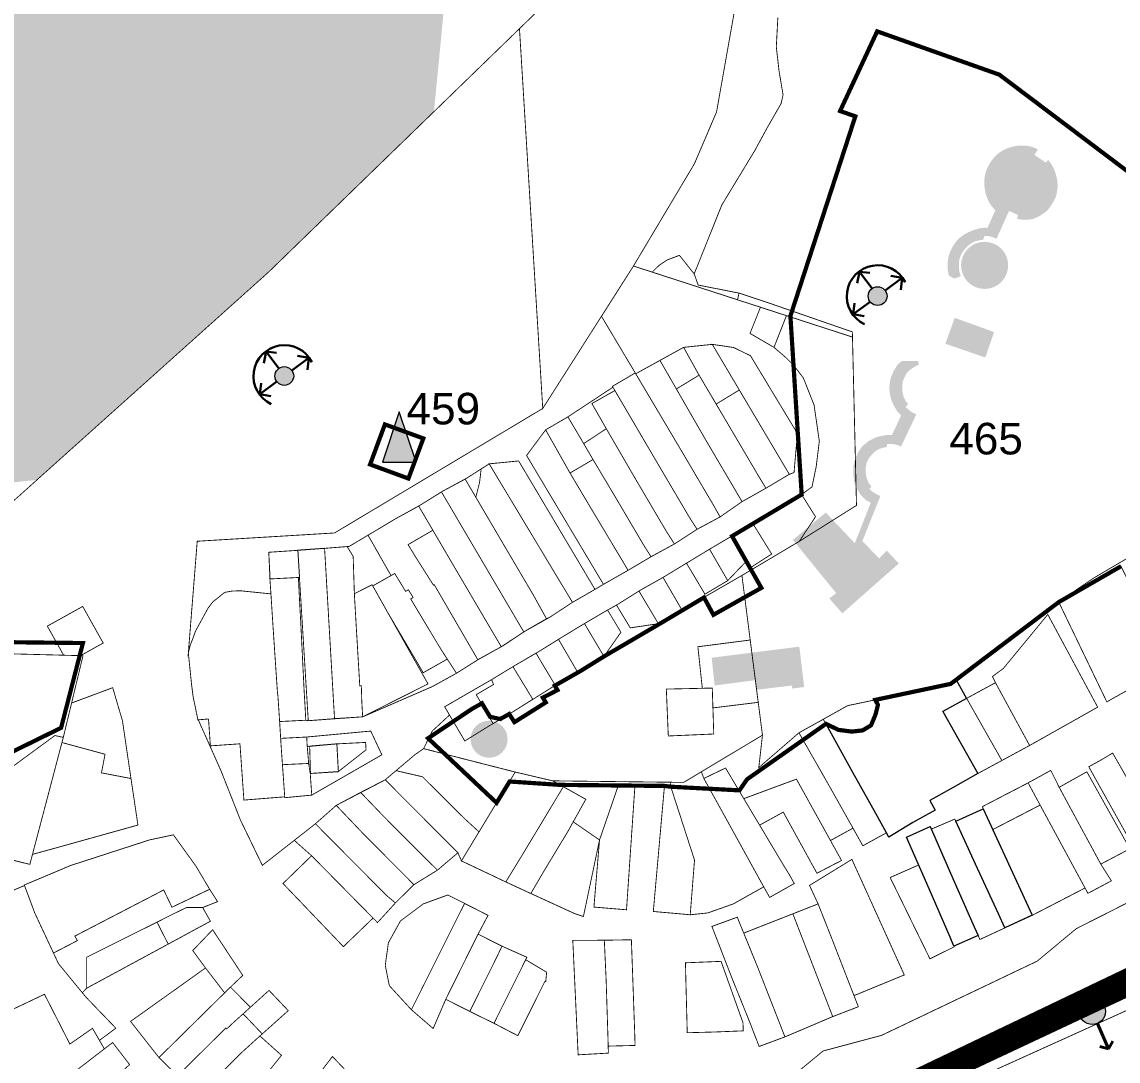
# Model space of a CAD drawing. Header units: millimetres. Extents: x 21689 to 31331, y 37531 to 43751.
# Drawn here: x 23250.9 to 23511.4, y 38583.7 to 38830.6 of the extents above; entities that cross this region are included whole.
import ezdxf

# ---------------------------------------------------------------- set-up
doc = ezdxf.new("R2010")
doc.units = ezdxf.units.MM
doc.linetypes.add('g5_084', pattern=[0.4, 0.2, -0.2])
for name, color, linetype, lineweight in [('0.15 - Видовые раскрытия', 22, 'Continuous', 9), ('00 границы ОКН', 1, 'Continuous', 40), ('00 номер ОКН', 7, 'Continuous', 15), ('00 Разраб границы', 5, 'g5_084', 50), ('CONTUR', 150, 'Continuous', 9)]:
    doc.layers.add(name, color=color, linetype=linetype, lineweight=lineweight)
doc.layers.add('00 Дороги', color=252, linetype='Continuous', lineweight=9, transparency=0.2)
doc.layers.add('00 ОКН', color=1, linetype='Continuous', lineweight=9, transparency=0.4)
doc.layers.add('00 Природный ландшафт', color=81, linetype='Continuous', lineweight=9, true_color=0xa9da90, transparency=0.4)
doc.styles.get("Standard").update_dxf_attribs({"font": 'arial.ttf'})
doc.linetypes.add('474_2', pattern='A,1,-0.5,[222,geobl2.shx,S=0.1,R=0,X=0,Y=0],-0.5,3', length=5)

# ---------------------------------------------------------------- blocks, each defined once
blk = doc.blocks.new('участки все')
at = {"layer": 'CONTUR', "const_width": 0.2}
for points in [[(297.73, 1246.2), (357.57, 1381.93), (518.13, 1402.56), (503.67, 1357.64), (488.71, 1192.74), (422.79, 1128.78), (342.36, 1056.62), (239.39, 1057.62), (122.38, 1058.27), (127.69, 1107.64), (297.73, 1246.2)], [(518.13, 1402.56), (547, 1356.76), (542.67, 1301.04), (529.22, 1267.97), (528.44, 1246.39), (523.67, 1227.36), (524.77, 1216.01), (533.91, 1193.28), (529.23, 1166.85), (523.96, 1154.51), (509.48, 1130.22), (487.93, 1096.38), (482.4, 1186.62), (488.71, 1192.74), (503.67, 1357.64), (518.13, 1402.56)], [(517.45, 1131.65), (520.4, 1132.76), (523.91, 1128.35), (524.86, 1125.7), (534.56, 1123.79), (534.21, 1122.2), (513.93, 1128.78), (515.59, 1130.4), (517.45, 1131.65)], [(548.86, 1064.79), (552.73, 1070.65), (549.44, 1075.93), (544.04, 1072.76), (538.52, 1069.62), (532.86, 1066.06), (527.56, 1062.94), (522.08, 1059.62), (516.51, 1056.23), (511.07, 1053.18), (510.79, 1052.99), (505.45, 1049.65), (508.73, 1044.25), (515.4, 1045.24), (515.88, 1045.31), (521.11, 1048.31), (526.68, 1051.76), (532.19, 1054.93), (535.25, 1056.7), (540.13, 1018.75), (521.4, 1007.53), (490.3, 1007.9), (481.39, 1009.99), (459.62, 1015.55), (457.54, 1014.1), (450.51, 1008.15), (444.67, 1005.15), (438.87, 1002.07), (433.92, 997.7), (428.9, 993.76), (421.31, 987.82), (416.08, 998.65), (411.52, 1010.2), (406.09, 1022.4), (408.49, 1022.6), (408.57, 1021.96), (408.96, 1016.21), (415.99, 1016.7), (416.93, 1003.33), (426.12, 1004.06), (426.63, 1004.09), (426.68, 1003.9), (433.05, 1004.51), (432.69, 1009.65), (439.38, 1010.11), (445.95, 1015.27), (445.85, 1017.03), (439.03, 1016.68), (432.58, 1016.1), (431.98, 1016.07), (431.96, 1016.26), (431.85, 1018.31), (425.66, 1017.99), (425.61, 1018.96), (425.41, 1021.99), (431.63, 1022.3), (432.24, 1022.19), (438.02, 1022.64), (445.15, 1023.11), (461.68, 1030.29), (467.43, 1033.46), (472.82, 1036.86), (478.57, 1040.03), (483.85, 1043.55), (489.66, 1046.81), (494.99, 1050.31), (500.34, 1053.39), (482.21, 1083.91), (475.2, 1083.22), (469.94, 1079.86), (464.02, 1076.65), (458.74, 1073.36), (452.99, 1070.19), (447.48, 1066.9), (441.96, 1063.61), (436.1, 1063.14), (429.77, 1062.67), (422.84, 1062.21), (423.11, 1055.87), (423.35, 1052.34), (422.96, 1052.36), (416.32, 1053.04), (415.94, 1053.05), (414.38, 1053.01), (414.04, 1052.98), (412.45, 1052.69), (412.13, 1052.49), (410.41, 1051.1), (409.59, 1050.48), (408.39, 1048.89), (408.21, 1048.56), (405.66, 1043.89), (405.47, 1043.57), (404.97, 1042.19), (404.87, 1041.9), (404.19, 1040.16), (403.73, 1038.3), (405.84, 1064.83), (438.47, 1066.8), (487.93, 1096.38), (509.48, 1130.22), (561.52, 1113.34), (562.47, 1073.35), (548.86, 1064.79)], [(501.89, 1118.27), (509.91, 1104.82), (510.02, 1104.62), (521.4, 1110.9), (528.21, 1111.61), (533.3, 1110.86), (537.29, 1108.9), (548.03, 1091.11), (548.33, 1089.21), (547.63, 1081.15), (546.51, 1080.74), (540.95, 1077.43), (535.28, 1074.24), (530.07, 1070.61), (524.6, 1067.67), (519.22, 1064.18), (513.66, 1061.15), (508.2, 1057.92), (502.35, 1054.59), (500.34, 1053.39), (494.99, 1050.31), (489.66, 1046.81), (483.42, 1043.29), (478.08, 1039.76), (472.51, 1036.67), (467.43, 1033.46), (461.68, 1030.29), (445.15, 1023.11), (438.46, 1022.64), (438.02, 1022.64), (432.24, 1022.19), (431.63, 1022.3), (425.41, 1021.99), (425.66, 1017.99), (431.85, 1018.31), (447.06, 1019.73), (449.71, 1014.09), (433.05, 1004.51), (426.68, 1003.9), (426.63, 1004.09), (426.12, 1004.06), (416.93, 1003.33), (415.99, 1016.7), (408.96, 1016.21), (408.57, 1021.96), (408.49, 1022.6), (406.09, 1022.4), (411.52, 1010.2), (416.08, 998.65), (421.31, 987.82), (428.9, 993.76), (433.92, 997.7), (438.87, 1002.07), (450.51, 1008.15), (457.54, 1014.1), (459.62, 1015.55), (461.7, 1019.75), (465.78, 1023.54), (464.62, 1025.49), (470.24, 1028.75), (475.77, 1031.94), (481.16, 1035.22), (486.8, 1038.5), (492.31, 1041.92), (497.84, 1045.27), (503.33, 1048.49), (505.45, 1049.65), (510.79, 1052.99), (511.07, 1053.18), (516.51, 1056.23), (522.08, 1059.62), (527.56, 1062.94), (532.86, 1066.06), (538.52, 1069.62), (544.04, 1072.76), (549.44, 1075.93), (551.91, 1077.76), (552.9, 1082.57), (553.64, 1088.61), (552.39, 1097.21), (549.86, 1103.6), (547.62, 1106.54), (545.66, 1108.51), (542.87, 1110.9), (537.17, 1114.21), (539.66, 1120.43), (509.48, 1130.22), (501.89, 1118.27)], [(539.66, 1120.43), (537.17, 1114.21), (542.87, 1110.9), (545.83, 1118.43), (539.66, 1120.43)], [(484.09, 1085.2), (488.62, 1091.3), (493.91, 1094.38), (504.6, 1101.43), (504.48, 1101.63), (509.91, 1104.82), (510.02, 1104.62), (521.4, 1110.9), (528.21, 1111.61), (546.51, 1080.74), (540.95, 1077.43), (535.28, 1074.24), (530.07, 1070.61), (524.6, 1067.67), (519.22, 1064.18), (513.66, 1061.15), (508.2, 1057.92), (502.35, 1054.59), (484.09, 1085.2)], [(521.4, 1110.9), (528.21, 1111.61), (534.63, 1100.77), (529.14, 1097.42), (525.07, 1104.29), (521.4, 1110.9)], [(528.21, 1111.61), (534.63, 1100.77), (546.51, 1080.74), (547.63, 1081.15), (548.33, 1089.21), (548.03, 1091.11), (537.29, 1108.9), (533.3, 1110.86), (528.21, 1111.61)], [(510.02, 1104.62), (521.17, 1085.83), (528.33, 1073.67), (530.07, 1070.61), (535.28, 1074.24), (533.74, 1076.86), (526.58, 1089.02), (519.68, 1101.01), (515.78, 1107.8), (510.02, 1104.62)], [(524.6, 1067.67), (522.82, 1070.43), (515.65, 1082.59), (504.48, 1101.63), (509.91, 1104.82), (521.17, 1085.83), (528.33, 1073.67), (530.07, 1070.61), (524.6, 1067.67)], [(525.07, 1104.29), (532.15, 1092.3), (539.31, 1080.14), (540.95, 1077.43), (535.28, 1074.24), (533.74, 1076.86), (526.58, 1089.02), (519.68, 1101.01), (525.07, 1104.29)], [(524.6, 1067.67), (522.82, 1070.43), (515.65, 1082.59), (505.07, 1100.64), (499.61, 1097.54), (503.03, 1091.57), (510.13, 1079.34), (517.3, 1067.18), (519.22, 1064.18), (524.6, 1067.67)], [(529.14, 1097.42), (534.63, 1100.77), (546.51, 1080.74), (540.95, 1077.43), (539.31, 1080.14), (532.15, 1092.3), (529.14, 1097.42)], [(488.62, 1091.3), (493.91, 1094.38), (497.66, 1088.03), (499.87, 1084.24), (494.41, 1081.04), (488.62, 1091.3)], [(450.43, 1092.6), (459.56, 1089.27), (456.03, 1079.73), (446.92, 1083.08), (450.43, 1092.6)], [(497.66, 1088.03), (499.87, 1084.24), (504.7, 1076.14), (511.87, 1063.98), (513.66, 1061.15), (519.22, 1064.18), (517.3, 1067.18), (510.13, 1079.34), (503.03, 1091.57), (497.66, 1088.03)], [(475.2, 1083.22), (482.21, 1083.91), (500.34, 1053.39), (494.99, 1050.31), (475.2, 1083.22)], [(499.87, 1084.24), (494.41, 1081.04), (499.23, 1072.93), (506.47, 1060.83), (508.2, 1057.92), (513.66, 1061.15), (511.87, 1063.98), (504.7, 1076.14), (499.87, 1084.24)], [(472.04, 1075.28), (472.92, 1078.83), (473.3, 1082.01), (475.2, 1083.22), (494.99, 1050.31), (489.66, 1046.81), (488.82, 1046.42), (485.68, 1052.07), (478.56, 1064.17), (472.04, 1075.28)], [(463.87, 1076.54), (464.02, 1076.65), (469.5, 1079.59), (478.56, 1064.17), (485.68, 1052.07), (488.82, 1046.42), (483.85, 1043.55), (483.42, 1043.29), (480.17, 1048.82), (473.05, 1060.93), (463.87, 1076.54)], [(458.46, 1073.18), (458.74, 1073.36), (463.87, 1076.54), (473.05, 1060.93), (480.17, 1048.82), (483.42, 1043.29), (478.57, 1040.03), (478.08, 1039.76), (474.67, 1045.55), (467.55, 1057.66), (458.46, 1073.18)], [(451.39, 1057.53), (451.9, 1056.68), (452.77, 1057.17), (455.35, 1052.92), (456, 1053.3), (457.03, 1051.67), (457.14, 1051.47), (456.55, 1051.13), (463.78, 1039.1), (467.43, 1033.46), (472.51, 1036.67), (469.2, 1042.37), (462.13, 1054.54), (461.94, 1054.43), (457.61, 1061.28), (455.94, 1064.03), (461.82, 1067.44), (458.46, 1073.18), (452.99, 1070.19), (447.48, 1066.9), (446.42, 1066.27), (451.39, 1057.53)], [(532.86, 1066.06), (536.37, 1060.16), (537.41, 1058.64), (542.32, 1061.79), (537.77, 1069.15), (532.86, 1066.06)], [(455.94, 1064.03), (461.82, 1067.44), (467.55, 1057.66), (474.67, 1045.55), (478.08, 1039.76), (472.82, 1036.86), (472.51, 1036.67), (469.2, 1042.37), (462.13, 1054.54), (461.94, 1054.43), (457.61, 1061.28), (455.94, 1064.03)], [(527.56, 1062.94), (532.86, 1066.06), (536.37, 1060.16), (531.88, 1055.47), (527.56, 1062.94)], [(422.84, 1062.21), (429.77, 1062.67), (430.16, 1056.24), (429.87, 1056.22), (423.16, 1055.87), (422.84, 1062.21)], [(422.84, 1062.21), (429.77, 1062.67), (430.16, 1056.24), (429.87, 1056.22), (430.05, 1052.7), (430.52, 1043.85), (431.23, 1029.45), (431.43, 1026.05), (431.63, 1022.3), (425.41, 1021.99), (425.3, 1023.8), (425.03, 1027.78), (425.02, 1028.03), (424.88, 1029.14), (423.92, 1043.48), (423.86, 1044.34), (423.35, 1052.34), (423.11, 1055.87), (422.84, 1062.21)], [(432.22, 1022.19), (438.46, 1022.64), (436.1, 1063.17), (429.73, 1062.72), (432.22, 1022.19)], [(436.1, 1063.14), (441.45, 1063.57), (442.89, 1061.25), (443.17, 1052.36), (443.62, 1044.58), (444.46, 1030.47), (444.83, 1030.48), (444.94, 1026.8), (445.03, 1025.13), (445.15, 1023.11), (438.46, 1022.68), (436.1, 1063.14)], [(522.08, 1059.62), (527.56, 1062.94), (531.88, 1055.47), (526.47, 1052.26), (522.08, 1059.62)], [(636.86, 1034.96), (632.17, 1032.4), (624.38, 1028.04), (621.95, 1026.66), (610.53, 1050.37), (625.33, 1058.89), (636.86, 1034.96)], [(423.92, 1043.48), (424.88, 1029.14), (425.02, 1028.03), (425.03, 1027.78), (425.3, 1023.8), (425.41, 1021.99), (431.63, 1022.3), (431.43, 1026.05), (431.23, 1029.45), (430.52, 1043.85), (430.05, 1052.7), (429.87, 1056.22), (423.11, 1055.87), (423.35, 1052.34), (423.86, 1044.34), (423.92, 1043.48)], [(447.54, 1054.22), (451.1, 1047.89), (458.37, 1035.58), (459.51, 1033.58), (465.26, 1036.83), (463.78, 1039.1), (456.55, 1051.13), (457.14, 1051.47), (457.03, 1051.67), (456, 1053.3), (455.35, 1052.92), (452.77, 1057.17), (451.9, 1056.68), (447.54, 1054.22)], [(510.79, 1052.99), (511.07, 1053.18), (516.51, 1056.23), (521.11, 1048.31), (515.88, 1045.31), (515.4, 1045.24), (510.79, 1052.99)], [(423.35, 1052.34), (423.86, 1044.34), (423.92, 1043.48), (424.88, 1029.14), (425.02, 1028.03), (425.03, 1027.78), (425.3, 1023.8), (425.61, 1018.96), (425.8, 1015.8), (426.63, 1004.09), (426.12, 1004.06), (416.93, 1003.33), (415.99, 1016.7), (408.96, 1016.21), (408.57, 1021.96), (408.49, 1022.6), (405.99, 1022.39), (405.93, 1022.75), (404.94, 1027.53), (404.86, 1027.91), (404.47, 1031.02), (403.76, 1037.93), (403.73, 1038.3), (404.19, 1040.16), (404.87, 1041.9), (404.97, 1042.19), (405.47, 1043.57), (405.66, 1043.89), (408.21, 1048.56), (408.39, 1048.89), (409.59, 1050.48), (410.41, 1051.1), (412.13, 1052.49), (412.45, 1052.69), (414.04, 1052.98), (414.41, 1053.01), (415.94, 1053.05), (416.32, 1053.04), (422.96, 1052.36), (423.35, 1052.34)], [(444.46, 1030.47), (444.83, 1030.48), (444.94, 1026.8), (445.03, 1025.13), (445.15, 1023.11), (460.67, 1030.94), (457.99, 1035.67), (451.1, 1047.89), (447.39, 1054.48), (443.17, 1052.36), (443.62, 1044.58), (444.46, 1030.47)], [(378.63, 1049.34), (370.23, 1044.66), (374.1, 1037.75), (378.12, 1037.65), (383.5, 1040.65), (378.63, 1049.34)], [(503.33, 1048.49), (506.5, 1043.21), (502.48, 1037.46), (496.99, 1034.04), (491.36, 1030.88), (485.74, 1027.36), (480.46, 1024.07), (474.93, 1020.79), (469.42, 1017.38), (464.62, 1025.49), (470.25, 1028.76), (475.77, 1031.94), (481.16, 1035.22), (486.8, 1038.5), (492.31, 1041.92), (497.84, 1045.27), (503.33, 1048.49)], [(497.84, 1045.27), (503.33, 1048.49), (506.5, 1043.21), (502.48, 1037.46), (497.84, 1045.27)], [(566.86, 1027.13), (584.84, 1030.9), (586.15, 1031.91), (588.64, 1027.5), (595.49, 1031.22), (594.76, 1032.68), (597.38, 1034.62), (607.92, 1047.43), (619.77, 1025.41), (603.6, 1016.3), (597.01, 1012.73), (591.32, 1009.64), (585.44, 1006.31), (579.94, 1003.24), (581.17, 1000.97), (575.9, 997.98), (570.18, 994.52), (569.59, 995.56), (567.05, 1000.12), (561.62, 1009.88), (555.25, 1021.33), (558.17, 1020.02), (561.17, 1019.53), (563.85, 1019.87), (565.91, 1021.03), (566.94, 1023.56), (567.54, 1025.89), (566.86, 1027.13)], [(491.68, 1041.51), (492.31, 1041.92), (497.84, 1045.27), (502.48, 1037.46), (496.99, 1034.04), (496.26, 1033.65), (491.68, 1041.51)], [(355.75, 1006.71), (372.03, 1018.67), (374.02, 1018.23), (378.7, 1037.63), (312.83, 1039.36), (298.11, 1039.89), (279.52, 1033.78), (260.48, 1024.65), (244.06, 1017.34), (228.42, 1013.41), (220.2, 1002.73), (234.21, 996.35), (251.66, 989.58), (262.09, 986.07), (262.33, 986.29), (276.54, 981.5), (287.11, 984.43), (296.21, 989.21), (314.88, 990.91), (329.98, 996.71), (355.75, 1006.71)], [(486.33, 1038.24), (486.8, 1038.5), (491.68, 1041.51), (496.26, 1033.65), (491.36, 1030.88), (490.89, 1030.6), (486.33, 1038.24)], [(524.79, 1039.76), (525.84, 1029.89), (528.21, 1029.94), (528.35, 1025.23), (539.12, 1026.55), (537.22, 1041.36), (524.79, 1039.76)], [(480.85, 1035.03), (481.16, 1035.22), (486.33, 1038.24), (490.89, 1030.6), (485.74, 1027.36), (485.56, 1027.28), (480.85, 1035.03)], [(475.77, 1031.94), (480.85, 1035.03), (485.56, 1027.28), (480.46, 1024.07), (476.12, 1021.49), (472.13, 1028.38), (476.25, 1030.8), (475.77, 1031.94)], [(555.25, 1021.33), (558.17, 1020.02), (561.17, 1019.53), (563.85, 1019.87), (565.91, 1021.03), (566.94, 1023.56), (567.54, 1025.89), (566.86, 1027.13), (584.84, 1030.9), (586.15, 1031.91), (588.64, 1027.5), (582.95, 1024.41), (591.32, 1009.64), (585.44, 1006.31), (579.94, 1003.24), (581.17, 1000.97), (575.9, 997.98), (570.18, 994.52), (569.59, 995.56), (567.05, 1000.12), (561.62, 1009.88), (555.25, 1021.33)], [(595.49, 1031.22), (603.6, 1016.3), (597.01, 1012.73), (588.64, 1027.5), (595.49, 1031.22)], [(373.7, 1017), (374.02, 1018.23), (375.99, 1026.39), (385.76, 1030.03), (388.07, 1022.19), (390.1, 1008.45), (383.09, 1009.8), (383.94, 1014.22), (373.7, 1017)], [(528.56, 1019.03), (517.76, 1018.56), (517.29, 1029.7), (528.21, 1029.94), (528.56, 1019.03)], [(597.01, 1012.73), (591.32, 1009.64), (582.95, 1024.41), (588.64, 1027.5), (597.01, 1012.73)], [(563.98, 992.47), (561.43, 997.04), (555.96, 1006.76), (548.8, 1019.32), (554.58, 1022.53), (561.62, 1009.88), (567.05, 1000.12), (569.59, 995.56), (563.98, 992.47)], [(366.07, 988.05), (359.28, 989.73), (355.75, 1006.71), (372.03, 1018.67), (374.02, 1018.23), (366.07, 988.05)], [(431.96, 1016.26), (432.23, 1013.13), (432.31, 1012.03), (426.09, 1011.74), (425.8, 1015.8), (425.66, 1017.99), (431.85, 1018.31), (431.96, 1016.26)], [(425.66, 1017.99), (431.85, 1018.31), (431.96, 1016.26), (432.23, 1013.13), (432.31, 1012.03), (432.69, 1009.65), (433.05, 1004.51), (426.68, 1003.9), (426.63, 1004.09), (426.09, 1011.74), (425.8, 1015.8), (425.66, 1017.99)], [(525.61, 1010.05), (540.13, 1018.75), (539.26, 1011.05), (548.8, 1019.32), (555.96, 1006.76), (561.43, 997.04), (561.64, 996.66), (556.29, 993.72), (550.85, 1003.53), (548.2, 1008.3), (535.7, 1003.67), (531.36, 1010.95), (526.21, 1008.47), (525.61, 1010.05)], [(366.7, 990.43), (373.7, 1017), (383.94, 1014.22), (383.09, 1009.8), (390.1, 1008.45), (391.75, 997.4), (373.17, 992.21), (366.7, 990.43)], [(432.75, 1009.65), (439.37, 1010.06), (439, 1016.7), (432.55, 1016.16), (432.75, 1009.65)], [(439.03, 1016.68), (445.85, 1017.03), (445.95, 1015.27), (439.38, 1010.11), (439.03, 1016.68)], [(453.08, 1010.32), (457.54, 1014.1), (459.62, 1015.55), (481.39, 1009.99), (472.78, 995.78), (469.45, 998.83), (459.35, 1008.87), (453.08, 1010.32)], [(634.26, 994.91), (628.59, 991.66), (620.61, 1005.94), (617.66, 1011.24), (620.65, 1012.9), (623.33, 1014.5), (626.35, 1009.23), (634.26, 994.91)], [(426.09, 1011.74), (432.31, 1012.03), (432.69, 1009.65), (433.05, 1004.51), (426.68, 1003.9), (426.63, 1004.09), (426.09, 1011.74)], [(541.84, 980.2), (539.35, 984.66), (534, 994.37), (526.21, 1008.47), (531.36, 1010.95), (538.02, 999.77), (539.46, 997.37), (545.08, 987.94), (545.26, 987.64), (546.49, 985.65), (547.69, 983.51), (541.84, 980.2)], [(620.51, 988.12), (611.89, 1004.03), (610.63, 1006.37), (608.63, 1010.38), (603.25, 1007.42), (606.1, 1002.14), (616.77, 982.44), (617.45, 981.17), (623.03, 984.14), (620.51, 988.12)], [(444.67, 1005.15), (449.92, 999.67), (460.06, 989.49), (462.92, 986.69), (467.77, 990.8), (464.59, 994), (454.46, 1004.18), (450.51, 1008.15), (444.67, 1005.15)], [(453.08, 1010.32), (459.35, 1008.87), (469.45, 998.83), (472.78, 995.78), (468.61, 988.88), (467.77, 990.8), (464.59, 994), (454.46, 1004.18), (450.51, 1008.15), (453.08, 1010.32)], [(490.3, 1007.9), (492.83, 1006.51), (488.47, 999.26), (482.72, 989.72), (479.15, 983.88), (468.61, 988.88), (481.39, 1009.99), (490.3, 1007.9)], [(518.21, 1007.57), (521.4, 1007.53), (525.61, 1010.05), (526.21, 1008.47), (534, 994.37), (539.35, 984.66), (540.43, 982.72), (533.21, 978.66), (527.16, 976.52), (522.97, 976.08), (523.99, 989.07), (518.35, 1006.5), (518.21, 1007.57)], [(548.2, 1008.3), (550.85, 1003.53), (556.29, 993.72), (558.92, 988.98), (553.07, 985.95), (545.08, 1000.47), (539.46, 997.37), (538.02, 999.77), (535.7, 1003.67), (548.2, 1008.3)], [(620.51, 988.12), (611.89, 1004.03), (610.63, 1006.37), (617.2, 1010.05), (618.62, 1007.52), (619.44, 1006.04), (627.42, 991.76), (625.8, 990.9), (620.51, 988.12)], [(438.87, 1002.07), (444.67, 1005.15), (449.92, 999.67), (460.06, 989.49), (462.92, 986.69), (457.3, 983.22), (455.56, 985.01), (445.42, 995.19), (438.87, 1002.07)], [(492.83, 1006.51), (488.47, 999.26), (482.72, 989.72), (479.15, 983.88), (485.1, 981.13), (488.19, 986.42), (493.95, 995.96), (495.17, 998.16), (498.16, 1003.51), (492.83, 1006.51)], [(507.83, 977.26), (500.09, 977.91), (501.42, 993.85), (506.03, 1007.22), (509.85, 1006.97), (507.83, 977.26)], [(523.99, 989.07), (522.97, 976.08), (514.2, 976.86), (516.85, 1006.7), (518.35, 1006.5), (523.99, 989.07)], [(606.1, 1002.14), (594.87, 996.33), (592.59, 1001.28), (592.38, 1001.77), (603.25, 1007.42), (606.1, 1002.14)], [(433.92, 997.7), (440.88, 990.68), (451.01, 980.49), (452.93, 978.9), (457.3, 983.22), (455.56, 985.01), (445.42, 995.19), (438.87, 1002.07), (433.92, 997.7)], [(604.24, 975.95), (597.73, 972.96), (596.19, 976.31), (590.76, 988.13), (586.07, 998.28), (592.59, 1001.28), (604.24, 975.95)], [(606.1, 1002.14), (616.77, 982.44), (604.24, 975.95), (594.87, 996.33), (606.1, 1002.14)], [(433.92, 997.7), (440.88, 990.68), (451.01, 980.49), (452.93, 978.9), (448.67, 974.22), (447.62, 975.3), (446.74, 976.18), (436.61, 986.46), (433.01, 990.1), (428.9, 993.76), (433.92, 997.7)], [(495.17, 998.16), (493.95, 995.96), (488.19, 986.42), (485.1, 981.13), (495.59, 976.32), (497.59, 975.67), (501.42, 993.85), (495.17, 998.16)], [(580.27, 996.44), (585.8, 998.8), (586.07, 998.28), (590.76, 988.13), (596.21, 976.26), (597.73, 972.96), (591.79, 970.21), (591.36, 971.17), (590.28, 973.66), (588.44, 977.8), (585.4, 984.73), (580.27, 996.44)], [(375.78, 987.79), (394.5, 993.86), (400.18, 995.07), (405.56, 987.6), (408.79, 982.14), (399.84, 977.87), (397.87, 981.97), (376.76, 971.01), (377.37, 969.94), (371.69, 966.99), (367.24, 976.51), (364.75, 983.15), (375.78, 987.79)], [(574.32, 994.53), (580, 997.04), (585.4, 984.73), (590.46, 973.2), (591.36, 971.17), (585.64, 968.6), (584.76, 970.73), (579.72, 982.23), (574.32, 994.53)], [(447.62, 975.3), (446.74, 976.18), (436.61, 986.46), (433.01, 990.1), (426.22, 983.51), (440.57, 968.5), (447.62, 975.3)], [(551.31, 983.05), (561.38, 989.24), (573.83, 961.78), (561.89, 956.87), (560.73, 959.81), (556.68, 970.24), (553.35, 978.66), (551.31, 983.05)], [(570.47, 984.93), (579.92, 965.61), (585.69, 968.46), (585.64, 968.6), (577.22, 987.9), (570.47, 984.93)], [(343.62, 974.18), (364.8, 983.02), (367.24, 976.51), (371.69, 966.99), (372.87, 964.46), (378.54, 957.56), (379.43, 956.48), (386.5, 949.13), (382.61, 946.23), (380.96, 949.1), (375.58, 945.36), (369.55, 957.19), (353.11, 949.38), (351.68, 952.87), (344.82, 969.92), (343.62, 974.18)], [(376.76, 971.01), (397.87, 981.97), (399.84, 977.87), (408.79, 982.14), (410.68, 979.2), (407.13, 977.8), (403.3, 977.8), (400.52, 976.46), (396.28, 974.33), (379.59, 966), (379.57, 958.63), (378.54, 957.56), (372.87, 964.46), (371.69, 966.99), (377.37, 969.94), (376.76, 971.01)], [(456.72, 953.52), (459.36, 958.81), (465.78, 971.63), (469.36, 978.78), (465.37, 980.78), (459.52, 978.65), (454.12, 974.6), (451.26, 969.43), (450.51, 964.06), (451.49, 959.22), (456.72, 953.52)], [(407.13, 977.8), (408.98, 974.55), (398.94, 969.11), (396.28, 974.33), (400.52, 976.46), (403.3, 977.8), (407.13, 977.8)], [(461.89, 949.05), (464.89, 956), (471.27, 968.88), (472.57, 971.48), (474.93, 975.94), (469.36, 978.78), (465.78, 971.63), (459.36, 958.81), (456.72, 953.52), (461.89, 949.05)], [(560.73, 959.81), (556.68, 970.24), (553.35, 978.66), (547.37, 976.31), (547.44, 976.08), (556.82, 951.88), (562.91, 954.23), (560.73, 959.81)], [(398.94, 969.11), (396.28, 974.33), (379.59, 966), (379.57, 958.63), (398.94, 969.11)], [(539.34, 944.79), (537.11, 950.56), (532.93, 960.92), (528.12, 973.31), (534.14, 975.5), (539.09, 963.38), (545.47, 947.06), (539.34, 944.79)], [(535.69, 971.73), (547.37, 976.31), (547.44, 976.08), (556.82, 951.88), (545.47, 947.06), (539.09, 963.38), (535.69, 971.73)], [(404.77, 967.58), (409.5, 972.52), (416.66, 961.67), (413.74, 958.89), (412.35, 957.53), (407.81, 963.44), (404.77, 967.58)], [(470.59, 953.11), (477.01, 966), (478.24, 968.62), (472.57, 971.48), (471.27, 968.88), (464.89, 956), (470.59, 953.11)], [(495.07, 970), (502.56, 970.03), (502.99, 960.63), (503.41, 947.39), (503.52, 943.21), (496.34, 942.8), (495.07, 970)], [(502.56, 970.03), (502.99, 960.63), (503.41, 947.39), (503.48, 944.87), (509.86, 945.03), (509.79, 947.72), (509.33, 960.74), (508.99, 970.14), (502.56, 970.03)], [(482.76, 963.15), (476.34, 950.29), (470.59, 953.11), (477.01, 966), (478.24, 968.62), (484.15, 965.98), (482.76, 963.15)], [(482.76, 963.15), (476.34, 950.29), (482.01, 947.35), (488.43, 960.23), (488.64, 960.18), (488.86, 962.43), (483.89, 965.39), (482.76, 963.15)], [(522.26, 948.05), (521.92, 961.07), (521.84, 964.66), (522.24, 964.68), (530.3, 965.01), (535.5, 950.43), (535.58, 948.5), (528.93, 948.23), (522.26, 948.05)], [(412.35, 957.53), (407.81, 963.44), (390, 950.74), (396.74, 942.16), (412.35, 957.53)], [(413.74, 958.89), (412.35, 957.53), (409.51, 954.73), (398.09, 943.48), (396.74, 942.16), (401.2, 937.76), (402.48, 939.12), (412.63, 949.16), (412.84, 948.94), (413.99, 950.05), (416.74, 952.54), (418.47, 954.11), (413.74, 958.89)], [(353.11, 949.38), (369.55, 957.19), (375.58, 945.36), (380.96, 949.1), (382.61, 946.23), (383.78, 944.22), (364.84, 929.63), (361.72, 928.35), (358.21, 936.86), (353.11, 949.38)], [(416.74, 952.54), (421.29, 947.77), (427.47, 953.3), (422.9, 958.11), (416.74, 952.54)], [(416.74, 952.54), (413.99, 950.05), (412.84, 948.94), (412.63, 949.16), (402.48, 939.12), (401.2, 937.77), (406.17, 933.16), (406.72, 933.71), (416.12, 943.09), (417.29, 944.16), (420.73, 947.28), (421.29, 947.77), (416.74, 952.54)], [(389.77, 940.48), (369.92, 922.79), (364.84, 929.63), (385.74, 945.72), (389.77, 940.48)], [(420.73, 947.28), (425.86, 942.69), (421.05, 936.68), (429.03, 930.64), (437.96, 942.4), (442.71, 937.43), (442.06, 936.63), (436, 928.33), (427.38, 916.54), (426.89, 915.85), (426.27, 914.97), (420.18, 918.96), (411.85, 925.24), (405.25, 932.24), (416.12, 943.09), (420.73, 947.28)]]:
    blk.add_lwpolyline(points, close=True, dxfattribs=at)
for points in [[(543.79, 1189.25), (543.42, 1182.3), (544.08, 1176.5), (545.03, 1170.89), (544.55, 1168.8), (541.32, 1163.19), (538.37, 1157.76), (530.47, 1144.72), (523.91, 1128.35), (524.86, 1125.7), (534.56, 1123.79), (541.99, 1121.32), (561.49, 1114.57), (562.47, 1073.35), (548.86, 1064.79), (535.25, 1056.7), (540.13, 1018.75), (539.26, 1011.05), (548.8, 1019.32), (548.8, 1019.32), (554.58, 1022.53), (560.34, 1025.76), (584.84, 1030.9), (606.46, 1047.72), (618.89, 1056.13), (637.3, 1066.95)], [(544.09, 935.08), (554.52, 943.71), (568.42, 947.42), (605.4, 965.06), (614.71, 972.79), (639.14, 985.15)], [(660.35, 968.58), (574.25, 929.64), (565.25, 923.65), (554.26, 915.64), (554.67, 907.34), (543.87, 886.22), (522.9, 853.86), (505.5, 834.28), (503.57, 836.11), (501.44, 833.93), (503.36, 832.06), (489.23, 812.28), (475.65, 798.03), (463.67, 796.94), (451.89, 794.9), (441.42, 797.78), (421.61, 809.9), (402.86, 823.02), (399.27, 817.78), (387.58, 824.53), (378.47, 830.45), (370.5, 835.58), (362.1, 842.19)], [(631.17, 871.83), (616.79, 869.55), (614.55, 869.31), (597.78, 865.09), (597.6, 865.77), (586.26, 863.4), (582.87, 862.46), (581, 861.33), (575.52, 868.26), (573.95, 867.02), (579.27, 860.29), (574.88, 857.64), (567.87, 852.22), (563.08, 848.64), (560.11, 846.15), (559.77, 851.94), (558.96, 869.31), (556.49, 869.19), (555.55, 886.09), (555.26, 895.56), (554.26, 915.64), (565.25, 923.65), (574.25, 929.64), (660.35, 968.58)]]:
    blk.add_lwpolyline(points, dxfattribs=at)
blk = doc.blocks.new('трасса вид раскр')
at = {"layer": '0.15 - Видовые раскрытия', "transparency": 33554687}
h = blk.add_hatch(color=256, dxfattribs=at)
h.dxf.hatch_style = 1
h.paths.add_polyline_path([(-2.77, -1.43, 1), (2.77, 1.43, 1)])
at = {"layer": '0.15 - Видовые раскрытия', "lineweight": 40}
for p, q in [((1.42, -2.78), (4.42, -8.62)), ((4.42, -8.62), (5.3, -6.7)), ((4.42, -8.62), (2.35, -8.22))]:
    blk.add_line(p, q, dxfattribs=at)
at = {"layer": '0.15 - Видовые раскрытия'}
blk.add_circle((0, 0), 3.12, dxfattribs=at)

msp = doc.modelspace()

# ---------------------------------------------------------------- hatches: boundary and pattern name
at = {"layer": '0.15 - Видовые раскрытия', "transparency": 33554687}
h = msp.add_hatch(color=256, dxfattribs=at)
h.dxf.hatch_style = 1
h.paths.add_polyline_path([(23452.91, 38767.22, 1), (23455.57, 38763.65, 1)])
h = msp.add_hatch(color=256, dxfattribs=at)
h.dxf.hatch_style = 1
h.paths.add_polyline_path([(23311.95, 38748.24, 1), (23314.61, 38744.66, 1)])
at = {"layer": '00 ОКН'}
h = msp.add_hatch(color=222, dxfattribs=at)
h.dxf.hatch_style = 1
h.paths.add_polyline_path([(23481.7, 38788.87), (23491.32, 38784.05), (23496.63, 38794.1), (23486.97, 38798.98), (23485.79, 38796.63), (23484.13, 38797.51), (23481.21, 38792.01), (23482.88, 38791.2)], flags=16)
h.paths.add_polyline_path([(23436.19, 38704.95), (23434.13, 38707.52), (23441.95, 38714.02), (23443.39, 38712.45), (23449.38, 38706.13), (23450.58, 38707.24), (23454.63, 38703.1), (23456.4, 38704.97), (23459.27, 38701.91), (23445.85, 38690.05), (23442.76, 38693.6), (23444.4, 38694.85)])
h.paths.add_polyline_path([(23435.81, 38680.78), (23436.79, 38672.56), (23433.96, 38672.18), (23433.87, 38672.92), (23425.4, 38671.88), (23425.1, 38674.17), (23419.37, 38673.42), (23415.53, 38672.92), (23414.82, 38679.51), (23435.64, 38682.14)])
edge = h.paths.add_edge_path()
edge.add_arc((23494.89, 38811.63), 28.8, 247.2277, 249.8527)
edge.add_line((23484.97, 38784.59), (23485.52, 38785.68))
edge.add_line((23485.52, 38785.68), (23487.61, 38784.65))
edge.add_line((23487.61, 38784.65), (23487.38, 38783.83))
edge.add_arc((23490.25, 38795.49), 12.01, 256.1534, 257.718)
edge.add_arc((23489.19, 38790.27), 6.69, 257.0893, 265.5038)
edge.add_arc((23489.33, 38792.38), 8.8, 265.6959, 274.2759)
edge.add_arc((23489.49, 38790.4), 6.82, 274.1607, 279.6948)
edge.add_arc((23489.77, 38788.79), 5.18, 279.652, 294.0931)
edge.add_arc((23488.59, 38791.52), 8.15, 293.8251, 298.4443)
edge.add_arc((23485.25, 38797.66), 15.14, 298.4974, 303.5136)
edge.add_arc((23489.55, 38791.11), 7.3, 303.7597, 308.9241)
edge.add_arc((23490.95, 38789.35), 5.06, 309.0199, 327.5066)
edge.add_arc((23464.21, 38806.9), 37.04, 326.8428, 328.8844)
edge.add_arc((23486.51, 38793.44), 11, 328.8841, 332.3022)
edge.add_arc((23491, 38791.11), 5.94, 332.0715, 344.6865)
edge.add_arc((23489.64, 38791.47), 7.34, 344.7856, 352.503)
edge.add_arc((23487.56, 38791.71), 9.44, 352.7111, 370.6874)
edge.add_arc((23488.3, 38791.93), 8.66, 10.1765, 25.3668)
edge.add_arc((23486.63, 38791.06), 10.55, 25.7277, 34.6364)
edge.add_arc((23470.53, 38780.08), 30.03, 34.4198, 36.2959)
edge.add_line((23494.74, 38797.86), (23494.27, 38797.14))
edge.add_line((23494.27, 38797.14), (23491.49, 38798.97))
edge.add_line((23491.49, 38798.97), (23492.34, 38800.29))
edge.add_arc((23484.41, 38783.52), 18.55, 64.7129, 66.072)
edge.add_arc((23487.38, 38790.43), 11.03, 65.6075, 70.1909)
edge.add_arc((23488.79, 38794.46), 6.76, 69.824, 84.7581)
edge.add_arc((23488.61, 38791.28), 9.94, 85.4408, 108.3026)
edge.add_arc((23488.06, 38792.87), 8.26, 108.0944, 132.6365)
edge.add_arc((23489.26, 38791.88), 9.8, 133.8671, 157.0608)
edge.add_arc((23487.38, 38792.62), 7.79, 156.7244, 179.4305)
edge.add_arc((23489.34, 38792.34), 9.75, 177.8847, 203.7995)
edge.add_arc((23487.55, 38791.47), 7.76, 203.2437, 219.5506)
edge.add_arc((23484.72, 38789.17), 4.12, 219.9034, 241.3583)
edge.add_arc((23487.86, 38794.91), 10.65, 241.3423, 247.2816)
h = msp.add_hatch(color=222, dxfattribs=at)
h.dxf.hatch_style = 1
h.paths.add_polyline_path([(23481.7, 38788.87), (23491.32, 38784.05), (23496.63, 38794.1), (23486.97, 38798.98), (23485.79, 38796.63), (23484.13, 38797.51), (23481.21, 38792.01), (23482.88, 38791.2)])
h = msp.add_hatch(color=222, dxfattribs=at)
h.dxf.hatch_style = 1
h.paths.add_polyline_path([(23484.97, 38784.59, -0.011455), (23483.74, 38785.08, -0.025921), (23482.75, 38785.56, -0.036747), (23482.24, 38785.88), (23480.33, 38781.65), (23479.47, 38781.67), (23478.28, 38781.5), (23477.23, 38781.19), (23476.11, 38780.74), (23475.5, 38780.46), (23474.91, 38780.13), (23474.14, 38779.61), (23473.62, 38779.15), (23473.18, 38778.71), (23472.76, 38778.23), (23472.33, 38777.59), (23471.96, 38776.98), (23471.66, 38776.4), (23471.51, 38776.03), (23471.28, 38775.42), (23471.15, 38774.99), (23471.05, 38774.57), (23470.95, 38773.94), (23470.89, 38773.32), (23470.85, 38772.72), (23470.87, 38772.14), (23470.97, 38771.22), (23471.15, 38770.33), (23471.37, 38770.21), (23472.37, 38769.64), (23472.7, 38769.65), (23474.02, 38770.19), (23473.72, 38771.03), (23473.6, 38771.65), (23473.55, 38772.24), (23473.55, 38772.97), (23473.59, 38773.59), (23473.68, 38774.22), (23473.83, 38774.68), (23474.12, 38775.34), (23474.41, 38775.88), (23474.72, 38776.3), (23475.14, 38776.82), (23475.56, 38777.27), (23476.1, 38777.7), (23476.64, 38778.1), (23477.08, 38778.31), (23477.69, 38778.54), (23478.27, 38778.67), (23478.68, 38778.76), (23479.32, 38778.83), (23479.64, 38779.75), (23479.78, 38779.76), (23480.17, 38779.74), (23480.51, 38779.71), (23480.9, 38779.63), (23481.47, 38779.48), (23481.84, 38779.34), (23482.17, 38779.18), (23482.47, 38779.03)])
h.paths.add_polyline_path([(23482.23, 38782.49), (23483.54, 38782.49), (23483.54, 38783.99), (23482.23, 38783.99)], flags=24)
h.paths.add_polyline_path([(23472.76, 38776), (23474.07, 38776), (23474.07, 38777.5), (23472.76, 38777.5)], flags=24)
h = msp.add_hatch(color=222, dxfattribs=at)
h.dxf.hatch_style = 1
edge = h.paths.add_edge_path()
edge.add_arc((23479.66, 38772.74), 5.6, 0, 360)
h = msp.add_hatch(color=222, dxfattribs=at)
h.dxf.hatch_style = 1
edge = h.paths.add_edge_path()
edge.add_arc((23479.66, 38772.74), 5.6, 0, 360)
h = msp.add_hatch(color=222, dxfattribs=at)
h.dxf.hatch_style = 1
edge = h.paths.add_edge_path()
edge.add_arc((23479.66, 38772.74), 5.6, 0, 360)
h = msp.add_hatch(color=222, dxfattribs=at)
h.dxf.hatch_style = 1
h.paths.add_polyline_path([(23470.33, 38754.12), (23472.57, 38760.27), (23481.91, 38756.89), (23479.84, 38750.84)])
h = msp.add_hatch(color=222, dxfattribs=at)
h.dxf.hatch_style = 1
h.paths.add_polyline_path([(23463.45, 38737.37), (23462.67, 38737.67), (23462.68, 38737.68), (23462.21, 38737.95), (23462.21, 38737.96), (23461.74, 38738.29), (23460.92, 38739.06), (23461.47, 38739.81), (23461.34, 38739.93), (23460.79, 38740.73), (23460.38, 38741.62), (23460.09, 38742.95), (23460.14, 38744.4), (23460.22, 38745.12), (23460.47, 38745.84), (23460.92, 38746.75), (23461.47, 38747.49), (23462.27, 38748.16), (23463.12, 38748.69), (23464.04, 38749.18), (23463.86, 38750), (23459.97, 38750), (23458.95, 38749.13), (23458.08, 38747.72), (23457.49, 38746.31), (23457.25, 38745.63), (23457.11, 38744.52), (23457.01, 38743.5), (23457.2, 38741.99), (23457.49, 38740.78), (23458.08, 38739.42), (23458.9, 38738.06), (23459.83, 38737.11), (23457.64, 38732.4), (23456.18, 38732.4), (23454.04, 38731.96), (23452.1, 38730.99), (23450.55, 38729.73), (23449.57, 38728.22), (23448.89, 38726.72), (23448.46, 38724.97), (23448.46, 38723.03), (23448.7, 38721.03), (23449.43, 38719.53), (23450.11, 38718.36), (23451.42, 38717), (23452.63, 38716.35), (23448.82, 38706.71), (23449.38, 38706.13), (23450.64, 38707.3), (23454.91, 38717.97), (23454.26, 38718.2), (23453.37, 38718.7), (23452.89, 38719.02), (23452.25, 38719.64), (23452.81, 38720.14), (23452.12, 38721.04), (23451.72, 38721.95), (23451.52, 38722.71), (23451.39, 38723.67), (23451.41, 38724.72), (23451.6, 38725.73), (23451.99, 38726.61), (23452.48, 38727.3), (23453.22, 38728.16), (23453.9, 38728.71), (23454.69, 38729.15), (23455.81, 38729.47), (23456.43, 38729.61), (23456.44, 38730.31), (23457.67, 38730.29), (23458.46, 38730.21), (23458.45, 38730.2), (23458.9, 38730.06), (23458.89, 38730.06), (23459.35, 38729.89), (23459.35, 38729.9), (23459.81, 38729.7)])
h.paths.add_polyline_path([(23450.17, 38720.77), (23451.48, 38720.77), (23451.48, 38722.27), (23450.17, 38722.27)], flags=24)
h.paths.add_polyline_path([(23458.29, 38742.02), (23459.59, 38742.02), (23459.59, 38743.52), (23458.29, 38743.52)], flags=24)
at = {"layer": '00 ОКН', "transparency": 33554585}
h = msp.add_hatch(color=1, dxfattribs=at)
h.dxf.hatch_style = 1
h.paths.add_polyline_path([(23340.57, 38737.94), (23336.57, 38725.94), (23344.57, 38725.94)])
at = {"layer": '00 ОКН'}
h = msp.add_hatch(color=222, dxfattribs=at)
h.dxf.hatch_style = 1
edge = h.paths.add_edge_path()
edge.add_arc((23361.93, 38660.15), 4.4, 0, 360)
at = {"layer": '00 Природный ландшафт', "transparency": 33554585}
h = msp.add_hatch(color=256, dxfattribs=at)
h.dxf.hatch_style = 1
h.paths.add_polyline_path([(22871.55, 38476.16), (22859.79, 38445.14), (22820.29, 38445.49), (22802.02, 38452.11), (22804.77, 38459.7), (22819.66, 38494.18), (22836.57, 38527.72), (22855.49, 38560.17), (22876.31, 38591.44), (22898.97, 38621.4), (22923.37, 38649.95), (22958.9, 38686.04), (23012.69, 38734.57), (23014.43, 38750), (23184.48, 38888.56), (23244.31, 39024.29), (23250.9, 39052.69), (23250.01, 39063.2), (23249.33, 39074.58), (23255.6, 39080.84), (23256.85, 39087.85), (23264.79, 39115.99), (23275.51, 39143.21), (23288.9, 39169.29), (23304.73, 39193.79), (23322.96, 39216.66), (23343.37, 39237.61), (23367.39, 39255.58), (23401.39, 39275.77), (23430.58, 39285.16), (23488.78, 39294.66), (23510.97, 39294.29), (23510.98, 39240.56), (23498.14, 39200.98), (23424.76, 39215.46), (23384.71, 39196.09), (23365.02, 39172.91), (23367.75, 39142.49), (23354.52, 39135.28), (23374.64, 39062.55), (23348.53, 38988.71), (23357.03, 38893.7), (23348.83, 38809.27), (23309.53, 38771.14), (23254.5, 38721.76), (23121.26, 38708.05), (23074.36, 38711.22), (23046.77, 38710.48), (23028.67, 38700.52), (23009.14, 38662.7), (22967.81, 38631.7), (22964.44, 38607.89), (22900.47, 38577.64), (22892.32, 38558.25), (22898.18, 38533.58), (22910.76, 38520.36)])

# ---------------------------------------------------------------- linework, layer by layer
at = {"layer": '0.15 - Видовые раскрытия', "lineweight": 30}
for p, q in [((23449.92, 38771.24), (23449.41, 38768.48)), ((23449.92, 38771.24), (23452.91, 38767.22)), ((23449.92, 38771.24), (23452.38, 38770.98)), ((23460.05, 38769.76), (23456.03, 38766.77)), ((23460.05, 38769.76), (23457.41, 38770.25)), ((23460.05, 38769.76), (23459.74, 38766.93)), ((23448.44, 38761.11), (23452.46, 38764.11)), ((23448.44, 38761.11), (23448.73, 38763.77)), ((23448.44, 38761.11), (23451.02, 38760.64)), ((23308.95, 38752.26), (23308.44, 38749.49)), ((23308.95, 38752.26), (23311.95, 38748.24)), ((23308.95, 38752.26), (23311.42, 38751.99)), ((23319.09, 38750.78), (23315.06, 38747.78)), ((23319.09, 38750.78), (23316.45, 38751.26)), ((23319.09, 38750.78), (23318.78, 38747.94)), ((23307.47, 38742.12), (23311.49, 38745.12)), ((23307.47, 38742.12), (23307.76, 38744.78)), ((23307.47, 38742.12), (23310.05, 38741.65))]:
    msp.add_line(p, q, dxfattribs=at)
at = {"layer": '0.15 - Видовые раскрытия', "linetype": '474_2', "const_width": 1}
msp.add_lwpolyline([(23570.87, 38626.22), (23471.49, 38579.58), (23439.68, 38556.72), (23373.87, 38464.09), (23340.03, 38434.69), (23272.27, 38476.73)], dxfattribs=at)
msp.add_lwpolyline([(23570.87, 38626.22), (23471.49, 38579.58), (23439.68, 38556.72), (23373.87, 38464.09), (23340.03, 38434.69), (23272.27, 38476.73)], dxfattribs=at)
at = {"layer": '0.15 - Видовые раскрытия'}
for centre in [(23454.24, 38765.44), (23313.28, 38746.45)]:
    msp.add_circle(centre, 2.23, dxfattribs=at)
at = {"layer": '0.15 - Видовые раскрытия', "lineweight": 30}
for centre in [(23454.26, 38765.42), (23313.29, 38746.43)]:
    msp.add_arc(centre, 7.35, 26.9191, 244.9183, dxfattribs=at)
at = {"layer": '00 границы ОКН', "const_width": 1}
msp.add_lwpolyline([(23512.09, 38701.26), (23497.28, 38692.73), (23471.6, 38673.3), (23453.69, 38669.5), (23454.32, 38668.3), (23453.72, 38665.96), (23452.68, 38663.46), (23450.69, 38662.25), (23448.07, 38661.96), (23444.94, 38662.37), (23441.96, 38663.8), (23423.23, 38650.63), (23421.41, 38648), (23405.09, 38648.86), (23403.6, 38649.05), (23378.79, 38649.3), (23366.81, 38650.1), (23363.71, 38645.04), (23347.44, 38660.37), (23353.42, 38664.37), (23357.73, 38667.27), (23360.23, 38668.69), (23362.18, 38665.47), (23364.58, 38664.94), (23366.72, 38666.15), (23367.95, 38664.2), (23375.4, 38668.89), (23374.71, 38670.03), (23378.18, 38671.82), (23377.55, 38672.88), (23383.73, 38676.4), (23389.23, 38679.82), (23402.63, 38687.67), (23412.99, 38693.83), (23415.23, 38689.7), (23426.62, 38696.11), (23419.66, 38708.4), (23436.2, 38718.29), (23433.52, 38760.71), (23448.95, 38808.15), (23445.32, 38809.41), (23454.13, 38828.34), (23483.16, 38818.05), (23525.18, 38786.35)], dxfattribs=at)
msp.add_lwpolyline([(23109, 38647.57), (23137.4, 38663.99), (23149.48, 38666.69), (23160.48, 38675.43), (23185.55, 38683.92), (23265.43, 38683), (23260.25, 38662.86), (23192.12, 38629.37), (23163.08, 38624.82), (23109, 38647.57)], close=True, dxfattribs=at)
at = {"layer": '00 Дороги', "lineweight": 9, "const_width": 6}
msp.add_lwpolyline([(23592.12, 38641.98), (23567.85, 38628.58), (23459.32, 38576.62), (23441.33, 38563.27), (23440.04, 38561.69)], dxfattribs=at)
at = {"layer": '00 ОКН', "color": 1}
msp.add_lwpolyline([(23340.57, 38737.94), (23336.57, 38725.94), (23344.57, 38725.94)], close=True, dxfattribs=at)
at = {"layer": '00 Разраб границы', "ltscale": 5, "const_width": 1}
msp.add_lwpolyline([(23337.18, 38734.95), (23346.31, 38731.62), (23342.77, 38722.09), (23333.66, 38725.44), (23337.18, 38734.95)], close=True, dxfattribs=at)
msp.add_lwpolyline([(23337.18, 38734.95), (23346.31, 38731.62), (23342.77, 38722.09), (23333.66, 38725.44), (23337.18, 38734.95)], close=True, dxfattribs=at)
at = {"layer": 'CONTUR'}
for points in [[(23442, 38663.69), (23444.92, 38662.37), (23447.91, 38661.89), (23450.6, 38662.23), (23452.66, 38663.39), (23453.68, 38665.92), (23454.29, 38668.25), (23453.61, 38669.49), (23471.59, 38673.26), (23472.89, 38674.27), (23475.38, 38669.86), (23469.7, 38666.77), (23478.06, 38652), (23472.19, 38648.67), (23466.68, 38645.6), (23467.92, 38643.33), (23462.64, 38640.34), (23456.93, 38636.88), (23456.34, 38637.92), (23453.8, 38642.48), (23448.36, 38652.24), (23442, 38663.69)], [(23490.99, 38618.31), (23484.48, 38615.32), (23482.93, 38618.67), (23477.5, 38630.49), (23472.82, 38640.64), (23479.33, 38643.64), (23490.99, 38618.31)], [(23461.07, 38636.89), (23466.75, 38639.4), (23472.15, 38627.09), (23477.2, 38615.56), (23478.1, 38613.53), (23472.38, 38610.96), (23471.51, 38613.09), (23466.46, 38624.58), (23461.07, 38636.89)]]:
    msp.add_lwpolyline(points, close=True, dxfattribs=at)

# ---------------------------------------------------------------- block references
at = {"layer": '0.15 - Видовые раскрытия', "rotation": 356.2360838328256}
msp.add_blockref('трасса вид раскр', (23505.25, 38595.47), dxfattribs=at)
msp.add_blockref('трасса вид раскр', (23505.25, 38595.47), dxfattribs=at)
at = {"layer": 'CONTUR'}
msp.add_blockref('участки все', (22886.75, 37642.36), dxfattribs=at)

# ---------------------------------------------------------------- texts
at = {"layer": '00 номер ОКН', "color": 4, "char_height": 7.5, "attachment_point": 1}
for s, insert in [('{\\C7;459}', (23342.31, 38742.45)), ('{\\C7;465}', (23471.27, 38735.32))]:
    msp.add_mtext_dynamic_manual_height_columns(s, width=4.7915, gutter_width=12.5, heights=[0], dxfattribs=dict(at, insert=insert))

doc.saveas('drawing.dxf')
